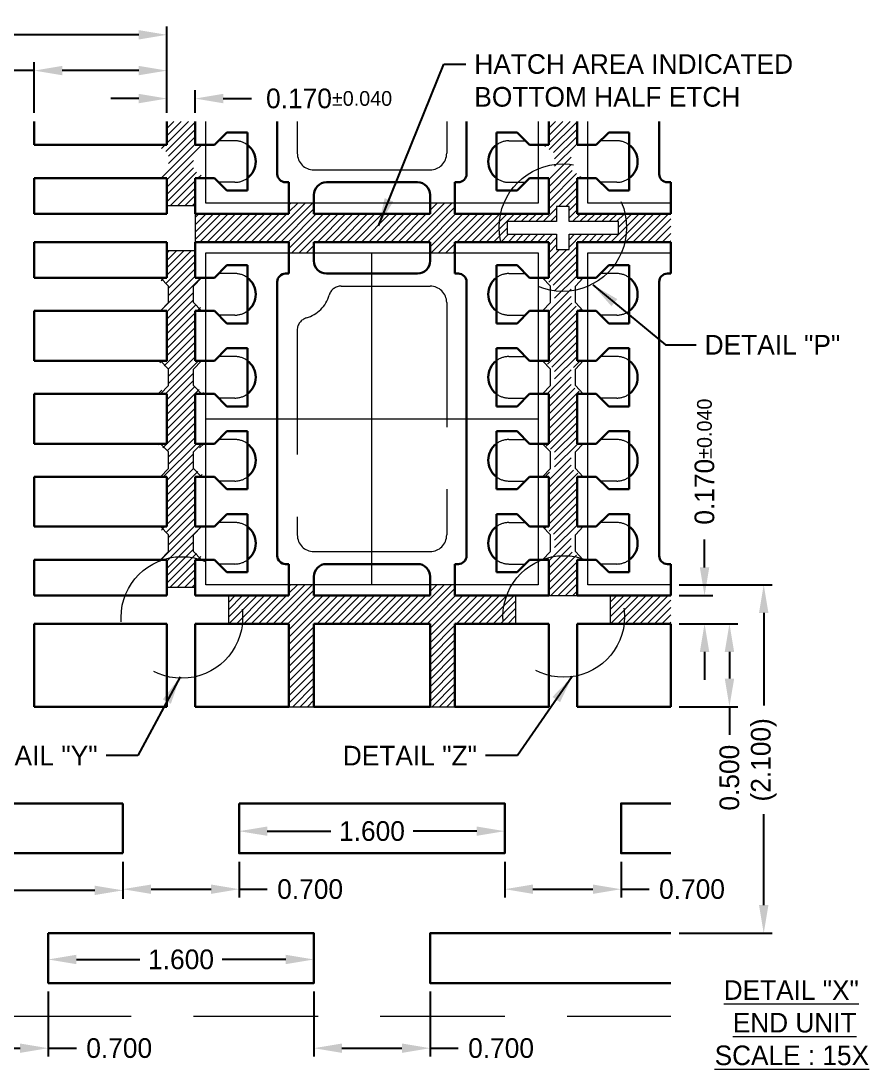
# Model space of a CAD drawing. Extents: x 1233.2 to 1248.2, y -290.9 to -284.5.
# Drawn here: x 1235.97 to 1241.08, y -290.85 to -284.54 of the extents above; entities that cross this region are included whole.
import ezdxf

# ---------------------------------------------------------------- set-up
doc = ezdxf.new("R2010")
doc.units = 0
doc.header["$LTSCALE"] = 3
doc.header["$MEASUREMENT"] = 0
for name, pattern in [('CENTER', [2, 1.25, -0.25, 0.25, -0.25]), ('HIDDEN', [0.375, 0.25, -0.125]), ('PHANTOM', [2.5, 1.25, -0.25, 0.25, -0.25, 0.25, -0.25])]:
    doc.linetypes.add(name, pattern=pattern)
for name, color, linetype, lineweight in [('CLIN', 1, 'CENTER', 15), ('DETAIL', 6, 'HIDDEN', 15), ('DIM', 4, 'Continuous', 13), ('FULL METAL', 33, 'HIDDEN', 15), ('HATCH', 8, 'Continuous', 5), ('HIDN', 6, 'HIDDEN', 15), ('HIDN2', 3, 'HIDDEN', 15), ('OBJ1', 7, 'Continuous', 30), ('OBJ2', 30, 'Continuous', 30), ('OBJ3', 40, 'Continuous', 30), ('OBJ4', 7, 'Continuous', 30), ('PHANTOM', 5, 'PHANTOM', 15), ('SAW', 2, 'HIDDEN', 15), ('TEXT', 2, 'Continuous', 20)]:
    doc.layers.add(name, color=color, linetype=linetype, lineweight=lineweight)
doc.dimstyles.new('3DEC X 15', dxfattribs={"dimscale": 0.066667, "dimtxt": 1.778, "dimasz": 2.54, "dimexe": 0.762, "dimexo": 0.762, "dimgap": 0.762, "dimtad": 0, "dimdec": 3, "dimzin": 0, "dimdsep": 46, "dimtxsty": 'Standard', "dimcen": 0, "dimadec": 0, "dimazin": 0, "dimtfac": 1, "dimtdec": 3, "dimtofl": 0, "dimtmove": 0, "dimatfit": 3, "dimfxl": 1, "dimtolj": 1, "dimtzin": 0, "dimarcsym": 0})

# ---------------------------------------------------------------- blocks, each defined once
blk = doc.blocks.new('*D0')
at = {"layer": 'Defpoints', "color": 0, "transparency": 16777216}
for p in [(1673.5739, -373.9893), (1673.4039, -374.1269), (1673.5739, -374.1269)]:
    blk.add_point(p, dxfattribs=at)
at = {"layer": 'DIM', "color": 0, "lineweight": -2, "transparency": 16777216}
for p, q in [((1673.4039, -374.0761), (1673.4039, -373.9385)), ((1673.5739, -374.0761), (1673.5739, -373.9385)), ((1673.2346, -373.9893), (1673.0653, -373.9893)), ((1673.7433, -373.9893), (1673.9126, -373.9893))]:
    blk.add_line(p, q, dxfattribs=at)
at = {"layer": 'DIM', "color": 0, "transparency": 16777216}
for points in [[(1673.2346, -373.961), (1673.2346, -374.0175), (1673.4039, -373.9893)], [(1673.7433, -373.961), (1673.7433, -374.0175), (1673.5739, -373.9893)]]:
    blk.add_solid(points, dxfattribs=at)
at = {"layer": 'DIM', "color": 0, "transparency": 16777216, "insert": (1674.3807, -373.9893), "char_height": 0.118533, "attachment_point": 5}
blk.add_mtext('\\A1;0.170{\\H0.088900;±0.040}', dxfattribs=at)
blk = doc.blocks.new('*D1')
at = {"layer": 'Defpoints', "color": 0, "transparency": 16777216}
for p in [(1672.6039, -373.8208), (1672.6039, -374.1269), (1673.4039, -374.1269)]:
    blk.add_point(p, dxfattribs=at)
at = {"layer": 'DIM', "color": 0, "lineweight": -2, "transparency": 16777216}
for p, q in [((1672.6039, -374.0761), (1672.6039, -373.77)), ((1673.4039, -374.0761), (1673.4039, -373.77)), ((1672.6039, -373.8208), (1672.4346, -373.8208)), ((1673.2346, -373.8208), (1672.7733, -373.8208))]:
    blk.add_line(p, q, dxfattribs=at)
at = {"layer": 'DIM', "color": 0, "transparency": 16777216}
for points in [[(1672.7733, -373.7926), (1672.7733, -373.849), (1672.6039, -373.8208)], [(1673.2346, -373.7926), (1673.2346, -373.849), (1673.4039, -373.8208)]]:
    blk.add_solid(points, dxfattribs=at)
at = {"layer": 'DIM', "color": 0, "transparency": 16777216, "insert": (1672.1764, -373.8208), "char_height": 0.11853, "attachment_point": 5}
blk.add_mtext('\\A1;0.800', dxfattribs=at)
blk = doc.blocks.new('*D2')
at = {"layer": 'Defpoints', "color": 0, "transparency": 16777216}
for p in [(1670.6889, -373.6051), (1670.6889, -374.1269), (1673.4039, -374.1269)]:
    blk.add_point(p, dxfattribs=at)
at = {"layer": 'DIM', "color": 0, "lineweight": -2, "transparency": 16777216}
for p, q in [((1670.6889, -374.0761), (1670.6889, -373.5543)), ((1673.4039, -374.0761), (1673.4039, -373.5543)), ((1670.8583, -373.6051), (1671.6993, -373.6051)), ((1673.2346, -373.6051), (1672.3936, -373.6051))]:
    blk.add_line(p, q, dxfattribs=at)
at = {"layer": 'DIM', "color": 0, "transparency": 16777216}
for points in [[(1670.8583, -373.5769), (1670.8583, -373.6334), (1670.6889, -373.6051)], [(1673.2346, -373.5769), (1673.2346, -373.6334), (1673.4039, -373.6051)]]:
    blk.add_solid(points, dxfattribs=at)
at = {"layer": 'DIM', "color": 0, "transparency": 16777216, "insert": (1672.0464, -373.6051), "char_height": 0.118533, "attachment_point": 5}
blk.add_mtext('\\A1;(2.715)', dxfattribs=at)
blk = doc.blocks.new('*D3')
at = {"layer": 'Defpoints', "color": 0, "transparency": 16777216}
for p in [(1676.4389, -376.9841), (1676.642, -376.9841), (1676.4389, -377.1541)]:
    blk.add_point(p, dxfattribs=at)
at = {"layer": 'DIM', "color": 0, "lineweight": -2, "transparency": 16777216}
for p, q in [((1676.642, -376.8147), (1676.642, -376.6454)), ((1676.4897, -376.9841), (1676.6928, -376.9841)), ((1676.4897, -377.1541), (1676.6928, -377.1541)), ((1676.642, -377.3234), (1676.642, -377.4927))]:
    blk.add_line(p, q, dxfattribs=at)
at = {"layer": 'DIM', "color": 0, "transparency": 16777216}
for points in [[(1676.6138, -376.8147), (1676.6703, -376.8147), (1676.642, -376.9841)], [(1676.6138, -377.3234), (1676.6703, -377.3234), (1676.642, -377.1541)]]:
    blk.add_solid(points, dxfattribs=at)
at = {"layer": 'DIM', "color": 0, "transparency": 16777216, "insert": (1676.642, -376.1772), "char_height": 0.118533, "attachment_point": 5, "rotation": 90}
blk.add_mtext('\\A1;0.170{\\H0.088900;±0.040}', dxfattribs=at)
blk = doc.blocks.new('*D4')
at = {"layer": 'Defpoints', "color": 0, "transparency": 16777216}
for p in [(1676.4389, -377.1541), (1676.792, -377.1541), (1676.4389, -377.6541)]:
    blk.add_point(p, dxfattribs=at)
at = {"layer": 'DIM', "color": 0, "lineweight": -2, "transparency": 16777216}
for p, q in [((1676.4897, -377.1541), (1676.8428, -377.1541)), ((1676.792, -377.3234), (1676.792, -377.4847)), ((1676.4897, -377.6541), (1676.8428, -377.6541)), ((1676.792, -377.6541), (1676.792, -377.8234))]:
    blk.add_line(p, q, dxfattribs=at)
at = {"layer": 'DIM', "color": 0, "transparency": 16777216}
for points in [[(1676.7638, -377.3234), (1676.8203, -377.3234), (1676.792, -377.1541)], [(1676.7638, -377.4847), (1676.8203, -377.4847), (1676.792, -377.6541)]]:
    blk.add_solid(points, dxfattribs=at)
at = {"layer": 'DIM', "color": 0, "transparency": 16777216, "insert": (1676.792, -378.0816), "char_height": 0.11853, "attachment_point": 5, "rotation": 90}
blk.add_mtext('\\A1;0.500', dxfattribs=at)
blk = doc.blocks.new('*D5')
at = {"layer": 'Defpoints', "color": 0, "transparency": 16777216}
for p in [(1676.4389, -376.9191), (1676.4389, -379.0191), (1676.9984, -379.0191)]:
    blk.add_point(p, dxfattribs=at)
at = {"layer": 'DIM', "color": 0, "lineweight": -2, "transparency": 16777216}
for p, q in [((1676.4897, -376.9191), (1677.0492, -376.9191)), ((1676.9984, -377.0884), (1676.9984, -377.6467)), ((1676.9984, -378.8497), (1676.9984, -378.3015)), ((1676.4897, -379.0191), (1677.0492, -379.0191))]:
    blk.add_line(p, q, dxfattribs=at)
at = {"layer": 'DIM', "color": 0, "transparency": 16777216}
for points in [[(1676.9702, -377.0884), (1677.0267, -377.0884), (1676.9984, -376.9191)], [(1676.9702, -378.8497), (1677.0267, -378.8497), (1676.9984, -379.0191)]]:
    blk.add_solid(points, dxfattribs=at)
at = {"layer": 'DIM', "color": 0, "transparency": 16777216, "insert": (1676.9984, -377.9741), "char_height": 0.118533, "attachment_point": 5, "rotation": 90}
blk.add_mtext('\\A1;(2.100)', dxfattribs=at)
blk = doc.blocks.new('*D6')
at = {"layer": 'Defpoints', "color": 0, "transparency": 16777216}
for p in [(1675.4389, -378.4039), (1673.8389, -378.5371), (1675.4389, -378.5371)]:
    blk.add_point(p, dxfattribs=at)
at = {"layer": 'DIM', "color": 0, "lineweight": -2, "transparency": 16777216}
for p, q in [((1673.8389, -378.4863), (1673.8389, -378.3531)), ((1675.4389, -378.4863), (1675.4389, -378.3531)), ((1674.0083, -378.4039), (1674.3906, -378.4039)), ((1675.2696, -378.4039), (1674.8873, -378.4039))]:
    blk.add_line(p, q, dxfattribs=at)
at = {"layer": 'DIM', "color": 0, "transparency": 16777216}
for points in [[(1674.0083, -378.3757), (1674.0083, -378.4321), (1673.8389, -378.4039)], [(1675.2696, -378.3757), (1675.2696, -378.4321), (1675.4389, -378.4039)]]:
    blk.add_solid(points, dxfattribs=at)
at = {"layer": 'DIM', "color": 0, "transparency": 16777216, "insert": (1674.6389, -378.4039), "char_height": 0.11853, "attachment_point": 5}
blk.add_mtext('\\A1;1.600', dxfattribs=at)
blk = doc.blocks.new('*D7')
at = {"layer": 'Defpoints', "color": 0, "transparency": 16777216}
for p in [(1673.1389, -378.5371), (1673.8389, -378.5371), (1673.8389, -378.7536)]:
    blk.add_point(p, dxfattribs=at)
at = {"layer": 'DIM', "color": 0, "lineweight": -2, "transparency": 16777216}
for p, q in [((1673.1389, -378.5879), (1673.1389, -378.8044)), ((1673.8389, -378.5879), (1673.8389, -378.8044)), ((1673.3083, -378.7536), (1673.6696, -378.7536)), ((1673.8389, -378.7536), (1674.0083, -378.7536))]:
    blk.add_line(p, q, dxfattribs=at)
at = {"layer": 'DIM', "color": 0, "transparency": 16777216}
for points in [[(1673.3083, -378.7254), (1673.3083, -378.7818), (1673.1389, -378.7536)], [(1673.6696, -378.7254), (1673.6696, -378.7818), (1673.8389, -378.7536)]]:
    blk.add_solid(points, dxfattribs=at)
at = {"layer": 'DIM', "color": 0, "transparency": 16777216, "insert": (1674.2665, -378.7536), "char_height": 0.11853, "attachment_point": 5}
blk.add_mtext('\\A1;0.700', dxfattribs=at)
blk = doc.blocks.new('*D8')
at = {"layer": 'Defpoints', "color": 0, "transparency": 16777216}
for p in [(1675.4389, -378.5371), (1676.1389, -378.5371), (1675.4389, -378.7536)]:
    blk.add_point(p, dxfattribs=at)
at = {"layer": 'DIM', "color": 0, "lineweight": -2, "transparency": 16777216}
for p, q in [((1675.4389, -378.5879), (1675.4389, -378.8044)), ((1676.1389, -378.5879), (1676.1389, -378.8044)), ((1675.6083, -378.7536), (1675.9696, -378.7536)), ((1676.1389, -378.7536), (1676.3083, -378.7536))]:
    blk.add_line(p, q, dxfattribs=at)
at = {"layer": 'DIM', "color": 0, "transparency": 16777216}
for points in [[(1675.6083, -378.7254), (1675.6083, -378.7818), (1675.4389, -378.7536)], [(1675.9696, -378.7254), (1675.9696, -378.7818), (1676.1389, -378.7536)]]:
    blk.add_solid(points, dxfattribs=at)
at = {"layer": 'DIM', "color": 0, "transparency": 16777216, "insert": (1676.5665, -378.7536), "char_height": 0.11853, "attachment_point": 5}
blk.add_mtext('\\A1;0.700', dxfattribs=at)
blk = doc.blocks.new('*D9')
at = {"layer": 'Defpoints', "color": 0, "transparency": 16777216}
for p in [(1671.1709, -378.5371), (1673.1389, -378.5371), (1671.1709, -378.7605)]:
    blk.add_point(p, dxfattribs=at)
at = {"layer": 'DIM', "color": 0, "lineweight": -2, "transparency": 16777216}
for p, q in [((1671.1709, -378.5879), (1671.1709, -378.8113)), ((1673.1389, -378.5879), (1673.1389, -378.8113)), ((1671.3403, -378.7605), (1671.8834, -378.7605)), ((1672.9696, -378.7605), (1672.4196, -378.7605))]:
    blk.add_line(p, q, dxfattribs=at)
at = {"layer": 'DIM', "color": 0, "transparency": 16777216}
for points in [[(1671.3403, -378.7323), (1671.3403, -378.7887), (1671.1709, -378.7605)], [(1672.9696, -378.7323), (1672.9696, -378.7887), (1673.1389, -378.7605)]]:
    blk.add_solid(points, dxfattribs=at)
at = {"layer": 'DIM', "color": 0, "transparency": 16777216, "insert": (1672.1515, -378.7605), "char_height": 0.11853, "attachment_point": 5}
blk.add_mtext('\\A1;1.968', dxfattribs=at)
blk = doc.blocks.new('*D14')
at = {"layer": 'Defpoints', "color": 0, "transparency": 16777216}
for p in [(1674.2889, -379.1771), (1672.6889, -379.3191), (1674.2889, -379.3191)]:
    blk.add_point(p, dxfattribs=at)
at = {"layer": 'DIM', "color": 0, "lineweight": -2, "transparency": 16777216}
for p, q in [((1672.6889, -379.2683), (1672.6889, -379.1263)), ((1672.8583, -379.1771), (1673.2406, -379.1771)), ((1674.1196, -379.1771), (1673.7373, -379.1771)), ((1674.2889, -379.2683), (1674.2889, -379.1263))]:
    blk.add_line(p, q, dxfattribs=at)
at = {"layer": 'DIM', "color": 0, "transparency": 16777216}
for points in [[(1672.8583, -379.1489), (1672.8583, -379.2053), (1672.6889, -379.1771)], [(1674.1196, -379.1489), (1674.1196, -379.2053), (1674.2889, -379.1771)]]:
    blk.add_solid(points, dxfattribs=at)
at = {"layer": 'DIM', "color": 0, "transparency": 16777216, "insert": (1673.4889, -379.1771), "char_height": 0.11853, "attachment_point": 5}
blk.add_mtext('\\A1;1.600', dxfattribs=at)
blk = doc.blocks.new('*D15')
at = {"layer": 'Defpoints', "color": 0, "transparency": 16777216}
for p in [(1671.9889, -379.3191), (1672.6889, -379.3191), (1672.6889, -379.7117)]:
    blk.add_point(p, dxfattribs=at)
at = {"layer": 'DIM', "color": 0, "lineweight": -2, "transparency": 16777216}
for p, q in [((1671.9889, -379.3699), (1671.9889, -379.7625)), ((1672.6889, -379.3699), (1672.6889, -379.7625)), ((1672.1583, -379.7117), (1672.5196, -379.7117)), ((1672.6889, -379.7117), (1672.8583, -379.7117))]:
    blk.add_line(p, q, dxfattribs=at)
at = {"layer": 'DIM', "color": 0, "transparency": 16777216}
for points in [[(1672.1583, -379.6835), (1672.1583, -379.7399), (1671.9889, -379.7117)], [(1672.5196, -379.6835), (1672.5196, -379.7399), (1672.6889, -379.7117)]]:
    blk.add_solid(points, dxfattribs=at)
at = {"layer": 'DIM', "color": 0, "transparency": 16777216, "insert": (1673.1165, -379.7117), "char_height": 0.11853, "attachment_point": 5}
blk.add_mtext('\\A1;0.700', dxfattribs=at)
blk = doc.blocks.new('*D16')
at = {"layer": 'Defpoints', "color": 0, "transparency": 16777216}
for p in [(1674.2889, -379.3191), (1674.9889, -379.3191), (1674.9889, -379.7117)]:
    blk.add_point(p, dxfattribs=at)
at = {"layer": 'DIM', "color": 0, "lineweight": -2, "transparency": 16777216}
for p, q in [((1674.2889, -379.3699), (1674.2889, -379.7625)), ((1674.9889, -379.3699), (1674.9889, -379.7625)), ((1674.4583, -379.7117), (1674.8196, -379.7117)), ((1674.9889, -379.7117), (1675.1583, -379.7117))]:
    blk.add_line(p, q, dxfattribs=at)
at = {"layer": 'DIM', "color": 0, "transparency": 16777216}
for points in [[(1674.4583, -379.6835), (1674.4583, -379.7399), (1674.2889, -379.7117)], [(1674.8196, -379.6835), (1674.8196, -379.7399), (1674.9889, -379.7117)]]:
    blk.add_solid(points, dxfattribs=at)
at = {"layer": 'DIM', "color": 0, "transparency": 16777216, "insert": (1675.4165, -379.7117), "char_height": 0.11853, "attachment_point": 5}
blk.add_mtext('\\A1;0.700', dxfattribs=at)

msp = doc.modelspace()

# ---------------------------------------------------------------- hatches: boundary and pattern name
at = {"layer": 'HATCH'}
h = msp.add_hatch(dxfattribs=at)
h.set_pattern_fill('ANSI31', color=256, scale=0.25)
h.set_pattern_definition([(45, (1242.321588, -275.42651), (-0.02209709, 0.02209709), [])])
h.paths.add_polyline_path([(1237.021, -285.1417), (1236.851, -285.1417), (1236.851, -285.2838), (1236.788, -285.2838), (1236.861, -285.3338), (1236.861, -285.4338), (1236.788, -285.4838), (1236.851, -285.4838), (1236.851, -285.6488), (1237.021, -285.6488), (1237.021, -285.4838), (1237.084, -285.4838), (1237.011, -285.4338), (1237.011, -285.3338), (1237.084, -285.2838), (1237.021, -285.2838)])
h.paths.add_polyline_path([(1239.886, -285.6988), (1239.321, -285.6988), (1239.321, -285.4838), (1239.359, -285.4838), (1239.286, -285.4338), (1239.286, -285.3338), (1239.359, -285.2838), (1239.321, -285.2838), (1239.321, -285.1417), (1239.151, -285.1417), (1239.151, -285.2838), (1239.113, -285.2838), (1239.186, -285.3338), (1239.186, -285.4338), (1239.113, -285.4838), (1239.151, -285.4838), (1239.151, -285.6988), (1238.586, -285.6988), (1238.586, -285.6338), (1238.436, -285.6338), (1238.436, -285.6988), (1237.736, -285.6988), (1237.736, -285.6338), (1237.586, -285.6338), (1237.586, -285.6988), (1237.021, -285.6988), (1237.021, -285.8688), (1237.586, -285.8688), (1237.586, -285.9338), (1237.736, -285.9338), (1237.736, -285.8688), (1238.436, -285.8688), (1238.436, -285.9338), (1238.586, -285.9338), (1238.586, -285.8688), (1239.151, -285.8688), (1239.151, -286.0838), (1239.113, -286.0838), (1239.186, -286.1338), (1239.186, -286.2338), (1239.113, -286.2838), (1239.151, -286.2838), (1239.151, -286.5838), (1239.113, -286.5838), (1239.186, -286.6338), (1239.186, -286.7338), (1239.113, -286.7838), (1239.151, -286.7838), (1239.151, -287.0838), (1239.113, -287.0838), (1239.186, -287.1338), (1239.186, -287.2338), (1239.113, -287.2838), (1239.151, -287.2838), (1239.151, -287.5838), (1239.113, -287.5838), (1239.186, -287.6338), (1239.186, -287.7338), (1239.113, -287.7838), (1239.151, -287.7838), (1239.151, -287.9988), (1239.321, -287.9988), (1239.321, -287.7838), (1239.359, -287.7838), (1239.286, -287.7338), (1239.286, -287.6338), (1239.359, -287.5838), (1239.321, -287.5838), (1239.321, -287.2838), (1239.359, -287.2838), (1239.286, -287.2338), (1239.286, -287.1338), (1239.359, -287.0838), (1239.321, -287.0838), (1239.321, -286.7838), (1239.359, -286.7838), (1239.286, -286.7338), (1239.286, -286.6338), (1239.359, -286.5838), (1239.321, -286.5838), (1239.321, -286.2838), (1239.359, -286.2838), (1239.286, -286.2338), (1239.286, -286.1338), (1239.359, -286.0838), (1239.321, -286.0838), (1239.321, -285.8688), (1239.886, -285.8688)])
h.paths.add_polyline_path([(1238.901, -285.7458), (1239.198, -285.7458), (1239.198, -285.6538), (1239.274, -285.6538), (1239.274, -285.7458), (1239.571, -285.7458), (1239.571, -285.8218), (1239.274, -285.8218), (1239.274, -285.9138), (1239.198, -285.9138), (1239.198, -285.8218), (1238.901, -285.8218)], flags=16)
h.paths.add_polyline_path([(1238.951, -287.9988), (1238.586, -287.9988), (1238.586, -287.9338), (1238.436, -287.9338), (1238.436, -287.9988), (1237.736, -287.9988), (1237.736, -287.9338), (1237.586, -287.9338), (1237.586, -287.9988), (1237.221, -287.9988), (1237.221, -288.1688), (1237.586, -288.1688), (1237.586, -288.6688), (1237.736, -288.6688), (1237.736, -288.1688), (1238.436, -288.1688), (1238.436, -288.6688), (1238.586, -288.6688), (1238.586, -288.1688), (1238.951, -288.1688)])
h.paths.add_polyline_path([(1239.886, -287.9988), (1239.521, -287.9988), (1239.521, -288.1688), (1239.886, -288.1688)])
h.paths.add_polyline_path([(1237.011, -287.6338), (1237.086, -287.5838), (1237.021, -287.5838), (1237.021, -287.2838), (1237.084, -287.2838), (1237.011, -287.2338), (1237.011, -287.1338), (1237.084, -287.0838), (1237.021, -287.0838), (1237.021, -286.7838), (1237.084, -286.7838), (1237.011, -286.7338), (1237.011, -286.6338), (1237.084, -286.5838), (1237.021, -286.5838), (1237.021, -286.2838), (1237.084, -286.2838), (1237.011, -286.2338), (1237.011, -286.1338), (1237.084, -286.0838), (1237.021, -286.0838), (1237.021, -285.9188), (1236.851, -285.9188), (1236.851, -286.0838), (1236.788, -286.0838), (1236.861, -286.1338), (1236.861, -286.2338), (1236.788, -286.2838), (1236.851, -286.2838), (1236.851, -286.5838), (1236.788, -286.5838), (1236.861, -286.6338), (1236.861, -286.7338), (1236.788, -286.7838), (1236.851, -286.7838), (1236.851, -287.0838), (1236.788, -287.0838), (1236.861, -287.1338), (1236.861, -287.2338), (1236.788, -287.2838), (1236.851, -287.2838), (1236.851, -287.5838), (1236.788, -287.5838), (1236.861, -287.6338), (1236.861, -287.7338), (1236.788, -287.7838), (1236.851, -287.7838), (1236.851, -287.9488), (1237.021, -287.9488), (1237.021, -287.7838), (1237.084, -287.7838), (1237.011, -287.7338)])

# ---------------------------------------------------------------- linework, layer by layer
at = {"layer": 'CLIN'}
for p, q in [((1238.086, -287.9338), (1238.086, -285.9338)), ((1237.086, -286.9338), (1239.086, -286.9338))]:
    msp.add_line(p, q, dxfattribs=at)
at = {"layer": 'DETAIL'}
for centre, radius in [((1239.2356, -285.7817), 0.3841), ((1236.9409, -288.131), 0.3663), ((1239.2414, -288.1249), 0.3663)]:
    msp.add_circle(centre, radius, dxfattribs=at)
at = {"layer": 'FULL METAL'}
msp.add_lwpolyline([(1238.901, -285.8218), (1239.198, -285.8218), (1239.198, -285.9138), (1239.274, -285.9138), (1239.274, -285.8218), (1239.571, -285.8218), (1239.571, -285.7458), (1239.274, -285.7458), (1239.274, -285.6538), (1239.198, -285.6538), (1239.198, -285.7458), (1238.901, -285.7458)], close=True, dxfattribs=at)
at = {"layer": 'HIDN'}
for p, q in [((1237.636, -285.1417), (1237.636, -285.3338)), ((1238.536, -285.1417), (1238.536, -285.3338)), ((1237.261, -285.2588), (1237.162, -285.2588)), ((1238.911, -285.2588), (1239.01, -285.2588)), ((1239.561, -285.2588), (1239.462, -285.2588)), ((1237.736, -285.4338), (1238.436, -285.4338)), ((1237.261, -285.5088), (1237.162, -285.5088)), ((1238.911, -285.5088), (1239.01, -285.5088)), ((1239.561, -285.5088), (1239.462, -285.5088)), ((1237.261, -286.0588), (1237.162, -286.0588)), ((1238.911, -286.0588), (1239.01, -286.0588)), ((1239.561, -286.0588), (1239.462, -286.0588)), ((1237.9014, -286.1338), (1238.436, -286.1338)), ((1238.536, -286.2338), (1238.536, -287.6338)), ((1237.261, -286.3088), (1237.162, -286.3088)), ((1238.911, -286.3088), (1239.01, -286.3088)), ((1239.561, -286.3088), (1239.462, -286.3088)), ((1237.636, -286.3991), (1237.636, -287.6338)), ((1237.261, -286.5588), (1237.162, -286.5588)), ((1238.911, -286.5588), (1239.01, -286.5588)), ((1239.561, -286.5588), (1239.462, -286.5588)), ((1237.261, -286.8088), (1237.162, -286.8088)), ((1238.911, -286.8088), (1239.01, -286.8088)), ((1239.561, -286.8088), (1239.462, -286.8088)), ((1237.261, -287.0588), (1237.162, -287.0588)), ((1238.911, -287.0588), (1239.01, -287.0588)), ((1239.561, -287.0588), (1239.462, -287.0588)), ((1237.261, -287.3088), (1237.162, -287.3088)), ((1238.911, -287.3088), (1239.01, -287.3088)), ((1239.561, -287.3088), (1239.462, -287.3088)), ((1237.261, -287.5588), (1237.162, -287.5588)), ((1238.911, -287.5588), (1239.01, -287.5588)), ((1239.561, -287.5588), (1239.462, -287.5588)), ((1237.736, -287.7338), (1238.436, -287.7338)), ((1237.261, -287.8088), (1237.162, -287.8088)), ((1238.911, -287.8088), (1239.01, -287.8088)), ((1239.561, -287.8088), (1239.462, -287.8088)), ((1233.636, -290.5338), (1239.886, -290.5338))]:
    msp.add_line(p, q, dxfattribs=at)
for centre, radius, start, end in [((1237.261, -285.3838), 0.125, 53.1301, 90), ((1238.911, -285.3838), 0.125, 90, 126.8699), ((1239.561, -285.3838), 0.125, 53.1301, 90), ((1237.736, -285.3338), 0.1, 180, 270), ((1238.436, -285.3338), 0.1, 270, 0), ((1237.261, -285.3838), 0.125, 270, 306.8699), ((1238.911, -285.3838), 0.125, 233.1301, 270), ((1239.561, -285.3838), 0.125, 270, 306.8699), ((1237.261, -286.1838), 0.125, 53.1301, 90), ((1238.911, -286.1838), 0.125, 90, 126.8699), ((1239.561, -286.1838), 0.125, 53.1301, 90), ((1237.9014, -286.2098), 0.076, 90, 164.01639), ((1238.436, -286.2338), 0.1, 0, 90), ((1237.636, -286.1338), 0.2, 285.98361, 344.01639), ((1237.261, -286.1838), 0.125, 270, 306.8699), ((1238.911, -286.1838), 0.125, 233.1301, 270), ((1239.561, -286.1838), 0.125, 270, 306.8699), ((1237.712, -286.3991), 0.076, 105.98361, 180), ((1237.261, -286.6838), 0.125, 53.1301, 90), ((1238.911, -286.6838), 0.125, 90, 126.8699), ((1239.561, -286.6838), 0.125, 53.1301, 90), ((1237.261, -286.6838), 0.125, 270, 306.8699), ((1238.911, -286.6838), 0.125, 233.1301, 270), ((1239.561, -286.6838), 0.125, 270, 306.8699), ((1237.261, -287.1838), 0.125, 53.1301, 90), ((1238.911, -287.1838), 0.125, 90, 126.8699), ((1239.561, -287.1838), 0.125, 53.1301, 90), ((1237.261, -287.1838), 0.125, 270, 306.8699), ((1238.911, -287.1838), 0.125, 233.1301, 270), ((1239.561, -287.1838), 0.125, 270, 306.8699), ((1237.261, -287.6838), 0.125, 53.1301, 90), ((1238.911, -287.6838), 0.125, 90, 126.8699), ((1239.561, -287.6838), 0.125, 53.1301, 90), ((1237.736, -287.6338), 0.1, 180, 270), ((1238.436, -287.6338), 0.1, 270, 0), ((1237.261, -287.6838), 0.125, 270, 306.8699), ((1238.911, -287.6838), 0.125, 233.1301, 270), ((1239.561, -287.6838), 0.125, 270, 306.8699)]:
    msp.add_arc(centre, radius, start, end, dxfattribs=at)
at = {"layer": 'HIDN2'}
for p, q in [((1236.851, -285.6488), (1237.021, -285.6488)), ((1237.021, -285.6988), (1237.021, -285.8688)), ((1236.851, -285.9188), (1237.021, -285.9188)), ((1236.851, -287.9488), (1237.021, -287.9488)), ((1237.221, -287.9988), (1237.221, -288.1688)), ((1238.951, -287.9988), (1238.951, -288.1688)), ((1239.151, -287.9988), (1239.321, -287.9988)), ((1239.521, -287.9988), (1239.521, -288.1688)), ((1237.586, -288.6688), (1237.736, -288.6688)), ((1238.436, -288.6688), (1238.586, -288.6688))]:
    msp.add_line(p, q, dxfattribs=at)
at = {"layer": 'OBJ1'}
for p, q in [((1236.586, -289.2518), (1234.918, -289.2518)), ((1236.586, -289.5518), (1236.586, -289.2518)), ((1234.618, -289.5518), (1236.586, -289.5518))]:
    msp.add_line(p, q, dxfattribs=at)
for points in [[(1237.286, -289.2518), (1238.886, -289.2518), (1238.886, -289.5518), (1237.286, -289.5518)], [(1236.136, -290.0338), (1237.736, -290.0338), (1237.736, -290.3338), (1236.136, -290.3338)]]:
    msp.add_lwpolyline(points, close=True, dxfattribs=at)
for points in [[(1239.886, -289.5518), (1239.586, -289.5518), (1239.586, -289.2518), (1239.886, -289.2518)], [(1239.886, -290.3338), (1238.436, -290.3338), (1238.436, -290.0338), (1239.886, -290.0338)]]:
    msp.add_lwpolyline(points, dxfattribs=at)
at = {"layer": 'OBJ2'}
for p, q in [((1237.516, -285.1417), (1237.516, -285.4588)), ((1238.656, -285.1417), (1238.656, -285.4588)), ((1239.816, -285.1417), (1239.816, -285.4588)), ((1237.137, -285.2838), (1237.212, -285.2088)), ((1237.336, -285.2088), (1237.212, -285.2088)), ((1237.336, -285.5588), (1237.336, -285.2088)), ((1238.836, -285.5588), (1238.836, -285.2088)), ((1238.836, -285.2088), (1238.96, -285.2088)), ((1239.035, -285.2838), (1238.96, -285.2088)), ((1239.437, -285.2838), (1239.512, -285.2088)), ((1239.636, -285.2088), (1239.512, -285.2088)), ((1239.636, -285.5588), (1239.636, -285.2088)), ((1237.137, -285.2838), (1237.086, -285.2838)), ((1239.035, -285.2838), (1239.086, -285.2838)), ((1239.437, -285.2838), (1239.386, -285.2838)), ((1237.137, -285.4838), (1237.086, -285.4838)), ((1237.137, -285.4838), (1237.212, -285.5588)), ((1237.566, -285.5088), (1237.586, -285.5088)), ((1237.586, -285.5088), (1237.586, -285.6338)), ((1237.812, -285.5088), (1238.36, -285.5088)), ((1238.586, -285.5088), (1238.586, -285.6338)), ((1238.586, -285.5088), (1238.61, -285.5088)), ((1238.606, -285.5088), (1238.586, -285.5088)), ((1239.035, -285.4838), (1238.96, -285.5588)), ((1239.035, -285.4838), (1239.086, -285.4838)), ((1239.437, -285.4838), (1239.386, -285.4838)), ((1239.437, -285.4838), (1239.512, -285.5588)), ((1239.866, -285.5088), (1239.886, -285.5088)), ((1239.886, -285.5088), (1239.886, -285.6338)), ((1237.336, -285.5588), (1237.212, -285.5588)), ((1237.736, -285.5848), (1237.736, -285.6338)), ((1238.436, -285.5848), (1238.436, -285.6338)), ((1238.836, -285.5588), (1238.96, -285.5588)), ((1239.636, -285.5588), (1239.512, -285.5588)), ((1237.586, -286.0588), (1237.586, -285.9338)), ((1237.736, -285.9828), (1237.736, -285.9338)), ((1238.436, -285.9828), (1238.436, -285.9338)), ((1238.586, -286.0588), (1238.586, -285.9338)), ((1239.886, -286.0588), (1239.886, -285.9338)), ((1237.137, -286.0838), (1237.212, -286.0088)), ((1237.336, -286.0088), (1237.212, -286.0088)), ((1237.336, -286.0088), (1237.336, -286.3588)), ((1238.836, -286.0088), (1238.836, -286.3588)), ((1238.836, -286.0088), (1238.96, -286.0088)), ((1239.035, -286.0838), (1238.96, -286.0088)), ((1239.437, -286.0838), (1239.512, -286.0088)), ((1239.636, -286.0088), (1239.512, -286.0088)), ((1239.636, -286.0088), (1239.636, -286.3588)), ((1237.137, -286.0838), (1237.086, -286.0838)), ((1237.566, -286.0588), (1237.586, -286.0588)), ((1237.812, -286.0588), (1238.36, -286.0588)), ((1238.586, -286.0588), (1238.61, -286.0588)), ((1238.606, -286.0588), (1238.586, -286.0588)), ((1239.035, -286.0838), (1239.086, -286.0838)), ((1239.437, -286.0838), (1239.386, -286.0838)), ((1239.866, -286.0588), (1239.886, -286.0588)), ((1237.516, -286.1088), (1237.516, -287.7588)), ((1238.656, -286.1088), (1238.656, -287.7588)), ((1239.816, -286.1088), (1239.816, -287.7588)), ((1237.137, -286.2838), (1237.086, -286.2838)), ((1237.137, -286.2838), (1237.212, -286.3588)), ((1239.035, -286.2838), (1238.96, -286.3588)), ((1239.035, -286.2838), (1239.086, -286.2838)), ((1239.437, -286.2838), (1239.386, -286.2838)), ((1239.437, -286.2838), (1239.512, -286.3588)), ((1237.336, -286.3588), (1237.212, -286.3588)), ((1238.836, -286.3588), (1238.96, -286.3588)), ((1239.636, -286.3588), (1239.512, -286.3588)), ((1237.137, -286.5838), (1237.212, -286.5088)), ((1237.336, -286.5088), (1237.212, -286.5088)), ((1237.336, -286.5088), (1237.336, -286.8588)), ((1238.836, -286.5088), (1238.836, -286.8588)), ((1238.836, -286.5088), (1238.96, -286.5088)), ((1239.035, -286.5838), (1238.96, -286.5088)), ((1239.437, -286.5838), (1239.512, -286.5088)), ((1239.636, -286.5088), (1239.512, -286.5088)), ((1239.636, -286.5088), (1239.636, -286.8588)), ((1237.137, -286.5838), (1237.086, -286.5838)), ((1239.035, -286.5838), (1239.086, -286.5838)), ((1239.437, -286.5838), (1239.386, -286.5838)), ((1237.137, -286.7838), (1237.086, -286.7838)), ((1237.137, -286.7838), (1237.212, -286.8588)), ((1239.035, -286.7838), (1238.96, -286.8588)), ((1239.035, -286.7838), (1239.086, -286.7838)), ((1239.437, -286.7838), (1239.386, -286.7838)), ((1239.437, -286.7838), (1239.512, -286.8588)), ((1237.336, -286.8588), (1237.212, -286.8588)), ((1238.836, -286.8588), (1238.96, -286.8588)), ((1239.636, -286.8588), (1239.512, -286.8588)), ((1237.137, -287.0838), (1237.212, -287.0088)), ((1237.336, -287.0088), (1237.212, -287.0088)), ((1237.336, -287.3588), (1237.336, -287.0088)), ((1238.836, -287.3588), (1238.836, -287.0088)), ((1238.836, -287.0088), (1238.96, -287.0088)), ((1239.035, -287.0838), (1238.96, -287.0088)), ((1239.437, -287.0838), (1239.512, -287.0088)), ((1239.636, -287.0088), (1239.512, -287.0088)), ((1239.636, -287.3588), (1239.636, -287.0088)), ((1237.137, -287.0838), (1237.086, -287.0838)), ((1239.035, -287.0838), (1239.086, -287.0838)), ((1239.437, -287.0838), (1239.386, -287.0838)), ((1237.137, -287.2838), (1237.086, -287.2838)), ((1237.137, -287.2838), (1237.212, -287.3588)), ((1239.035, -287.2838), (1238.96, -287.3588)), ((1239.035, -287.2838), (1239.086, -287.2838)), ((1239.437, -287.2838), (1239.386, -287.2838)), ((1239.437, -287.2838), (1239.512, -287.3588)), ((1237.336, -287.3588), (1237.212, -287.3588)), ((1238.836, -287.3588), (1238.96, -287.3588)), ((1239.636, -287.3588), (1239.512, -287.3588)), ((1237.137, -287.5838), (1237.212, -287.5088)), ((1237.336, -287.5088), (1237.212, -287.5088)), ((1237.336, -287.8588), (1237.336, -287.5088)), ((1238.836, -287.8588), (1238.836, -287.5088)), ((1238.836, -287.5088), (1238.96, -287.5088)), ((1239.035, -287.5838), (1238.96, -287.5088)), ((1239.437, -287.5838), (1239.512, -287.5088)), ((1239.636, -287.5088), (1239.512, -287.5088)), ((1239.636, -287.8588), (1239.636, -287.5088)), ((1237.137, -287.5838), (1237.086, -287.5838)), ((1239.035, -287.5838), (1239.086, -287.5838)), ((1239.437, -287.5838), (1239.386, -287.5838)), ((1237.137, -287.7838), (1237.086, -287.7838)), ((1237.137, -287.7838), (1237.212, -287.8588)), ((1239.035, -287.7838), (1238.96, -287.8588)), ((1239.035, -287.7838), (1239.086, -287.7838)), ((1239.437, -287.7838), (1239.386, -287.7838)), ((1239.437, -287.7838), (1239.512, -287.8588)), ((1237.336, -287.8588), (1237.212, -287.8588)), ((1237.566, -287.8088), (1237.586, -287.8088)), ((1237.586, -287.8088), (1237.586, -287.9338)), ((1237.812, -287.8088), (1238.36, -287.8088)), ((1238.586, -287.8088), (1238.61, -287.8088)), ((1238.586, -287.8088), (1238.586, -287.9338)), ((1238.606, -287.8088), (1238.586, -287.8088)), ((1238.836, -287.8588), (1238.96, -287.8588)), ((1239.636, -287.8588), (1239.512, -287.8588)), ((1239.866, -287.8088), (1239.886, -287.8088)), ((1239.886, -287.8088), (1239.886, -287.9338)), ((1237.736, -287.8848), (1237.736, -287.9338)), ((1238.436, -287.8848), (1238.436, -287.9338))]:
    msp.add_line(p, q, dxfattribs=at)
for centre, radius, start, end in [((1237.261, -285.3838), 0.125, 306.8699, 53.1301), ((1238.911, -285.3838), 0.125, 126.8699, 233.1301), ((1239.561, -285.3838), 0.125, 306.8699, 53.1301), ((1237.566, -285.4588), 0.05, 180, 270), ((1238.606, -285.4588), 0.05, 270, 0), ((1239.866, -285.4588), 0.05, 180, 270), ((1237.812, -285.5848), 0.076, 90, 180), ((1238.36, -285.5848), 0.076, 0, 90), ((1237.812, -285.9828), 0.076, 180, 270), ((1238.36, -285.9828), 0.076, 270, 0), ((1237.261, -286.1838), 0.125, 306.8699, 53.1301), ((1237.566, -286.1088), 0.05, 90, 180), ((1238.606, -286.1088), 0.05, 0, 90), ((1238.911, -286.1838), 0.125, 126.8699, 233.1301), ((1239.561, -286.1838), 0.125, 306.8699, 53.1301), ((1239.866, -286.1088), 0.05, 90, 180), ((1237.261, -286.6838), 0.125, 306.8699, 53.1301), ((1238.911, -286.6838), 0.125, 126.8699, 233.1301), ((1239.561, -286.6838), 0.125, 306.8699, 53.1301), ((1237.261, -287.1838), 0.125, 306.8699, 53.1301), ((1238.911, -287.1838), 0.125, 126.8699, 233.1301), ((1239.561, -287.1838), 0.125, 306.8699, 53.1301), ((1237.261, -287.6838), 0.125, 306.8699, 53.1301), ((1238.911, -287.6838), 0.125, 126.8699, 233.1301), ((1239.561, -287.6838), 0.125, 306.8699, 53.1301), ((1237.566, -287.7588), 0.05, 180, 270), ((1238.606, -287.7588), 0.05, 270, 0), ((1239.866, -287.7588), 0.05, 180, 270), ((1237.812, -287.8848), 0.076, 90, 180), ((1238.36, -287.8848), 0.076, 0, 90)]:
    msp.add_arc(centre, radius, start, end, dxfattribs=at)
at = {"layer": 'OBJ3'}
for p, q in [((1236.051, -285.1417), (1236.051, -285.2838)), ((1236.851, -285.2838), (1236.851, -285.1417)), ((1236.051, -285.2838), (1236.851, -285.2838)), ((1236.051, -285.4838), (1236.851, -285.4838)), ((1236.051, -285.4838), (1236.051, -285.6988)), ((1236.851, -285.6988), (1236.851, -285.4838)), ((1236.851, -285.6988), (1236.051, -285.6988)), ((1236.051, -285.8688), (1236.851, -285.8688)), ((1236.051, -285.8688), (1236.051, -286.0838)), ((1236.851, -286.0838), (1236.851, -285.8688)), ((1236.051, -286.0838), (1236.851, -286.0838)), ((1236.051, -286.2838), (1236.851, -286.2838)), ((1236.051, -286.2838), (1236.051, -286.5838)), ((1236.851, -286.5838), (1236.851, -286.2838)), ((1236.051, -286.5838), (1236.851, -286.5838)), ((1236.051, -286.7838), (1236.851, -286.7838)), ((1236.051, -286.7838), (1236.051, -287.0838)), ((1236.851, -287.0838), (1236.851, -286.7838)), ((1236.051, -287.0838), (1236.851, -287.0838)), ((1236.051, -287.2838), (1236.851, -287.2838)), ((1236.051, -287.2838), (1236.051, -287.5838)), ((1236.851, -287.5838), (1236.851, -287.2838)), ((1236.051, -287.5838), (1236.851, -287.5838)), ((1236.051, -287.7838), (1236.851, -287.7838)), ((1236.051, -287.7838), (1236.051, -287.9988)), ((1236.851, -287.9988), (1236.851, -287.7838)), ((1236.851, -287.9988), (1236.051, -287.9988)), ((1236.051, -288.1688), (1236.051, -288.6688)), ((1236.851, -288.1688), (1236.051, -288.1688)), ((1236.851, -288.1688), (1236.851, -288.6688)), ((1237.021, -288.1688), (1237.586, -288.1688)), ((1237.021, -288.6688), (1237.021, -288.1688)), ((1237.586, -288.6688), (1237.586, -288.1688)), ((1237.736, -288.1688), (1238.436, -288.1688)), ((1237.736, -288.6688), (1237.736, -288.1688)), ((1238.436, -288.6688), (1238.436, -288.1688)), ((1238.586, -288.1688), (1239.151, -288.1688)), ((1238.586, -288.6688), (1238.586, -288.1688)), ((1239.151, -288.6688), (1239.151, -288.1688)), ((1239.321, -288.1688), (1239.886, -288.1688)), ((1239.321, -288.6688), (1239.321, -288.1688)), ((1239.886, -288.6688), (1239.886, -288.1688)), ((1236.051, -288.6688), (1236.851, -288.6688)), ((1237.586, -288.6688), (1237.021, -288.6688)), ((1238.436, -288.6688), (1237.736, -288.6688)), ((1239.151, -288.6688), (1238.586, -288.6688)), ((1239.886, -288.6688), (1239.321, -288.6688))]:
    msp.add_line(p, q, dxfattribs=at)
at = {"layer": 'OBJ4'}
for p, q in [((1237.021, -285.2838), (1237.021, -285.1417)), ((1239.151, -285.2838), (1239.151, -285.1417)), ((1239.321, -285.2838), (1239.321, -285.1417)), ((1237.086, -285.2838), (1237.021, -285.2838)), ((1239.086, -285.2838), (1239.151, -285.2838)), ((1239.386, -285.2838), (1239.321, -285.2838)), ((1237.021, -285.6988), (1237.021, -285.4838)), ((1237.086, -285.4838), (1237.021, -285.4838)), ((1239.086, -285.4838), (1239.151, -285.4838)), ((1239.151, -285.6988), (1239.151, -285.4838)), ((1239.321, -285.6988), (1239.321, -285.4838)), ((1239.386, -285.4838), (1239.321, -285.4838)), ((1237.586, -285.6338), (1237.586, -285.6988)), ((1237.736, -285.6338), (1237.736, -285.6988)), ((1238.436, -285.6338), (1238.436, -285.6988)), ((1238.586, -285.6338), (1238.586, -285.6988)), ((1239.886, -285.6338), (1239.886, -285.6988)), ((1237.586, -285.6988), (1237.021, -285.6988)), ((1238.436, -285.6988), (1237.736, -285.6988)), ((1239.151, -285.6988), (1238.586, -285.6988)), ((1239.886, -285.6988), (1239.321, -285.6988)), ((1237.021, -285.8688), (1237.586, -285.8688)), ((1237.021, -286.0838), (1237.021, -285.8688)), ((1237.586, -285.9338), (1237.586, -285.8688)), ((1237.736, -285.8688), (1238.436, -285.8688)), ((1237.736, -285.9338), (1237.736, -285.8688)), ((1238.436, -285.9338), (1238.436, -285.8688)), ((1238.586, -285.8688), (1239.151, -285.8688)), ((1238.586, -285.9338), (1238.586, -285.8688)), ((1239.151, -286.0838), (1239.151, -285.8688)), ((1239.321, -285.8688), (1239.886, -285.8688)), ((1239.321, -286.0838), (1239.321, -285.8688)), ((1239.886, -285.9338), (1239.886, -285.8688)), ((1237.086, -286.0838), (1237.021, -286.0838)), ((1239.086, -286.0838), (1239.151, -286.0838)), ((1239.386, -286.0838), (1239.321, -286.0838)), ((1237.021, -286.5838), (1237.021, -286.2838)), ((1237.086, -286.2838), (1237.021, -286.2838)), ((1239.086, -286.2838), (1239.151, -286.2838)), ((1239.151, -286.5838), (1239.151, -286.2838)), ((1239.321, -286.5838), (1239.321, -286.2838)), ((1239.386, -286.2838), (1239.321, -286.2838)), ((1237.086, -286.5838), (1237.021, -286.5838)), ((1239.086, -286.5838), (1239.151, -286.5838)), ((1239.386, -286.5838), (1239.321, -286.5838)), ((1237.021, -287.0838), (1237.021, -286.7838)), ((1237.086, -286.7838), (1237.021, -286.7838)), ((1239.086, -286.7838), (1239.151, -286.7838)), ((1239.151, -287.0838), (1239.151, -286.7838)), ((1239.321, -287.0838), (1239.321, -286.7838)), ((1239.386, -286.7838), (1239.321, -286.7838)), ((1237.086, -287.0838), (1237.021, -287.0838)), ((1239.086, -287.0838), (1239.151, -287.0838)), ((1239.386, -287.0838), (1239.321, -287.0838)), ((1237.021, -287.5838), (1237.021, -287.2838)), ((1237.086, -287.2838), (1237.021, -287.2838)), ((1239.086, -287.2838), (1239.151, -287.2838)), ((1239.151, -287.5838), (1239.151, -287.2838)), ((1239.321, -287.5838), (1239.321, -287.2838)), ((1239.386, -287.2838), (1239.321, -287.2838)), ((1237.086, -287.5838), (1237.021, -287.5838)), ((1239.086, -287.5838), (1239.151, -287.5838)), ((1239.386, -287.5838), (1239.321, -287.5838)), ((1237.021, -287.9988), (1237.021, -287.7838)), ((1237.086, -287.7838), (1237.021, -287.7838)), ((1239.086, -287.7838), (1239.151, -287.7838)), ((1239.151, -287.9988), (1239.151, -287.7838)), ((1239.321, -287.9988), (1239.321, -287.7838)), ((1239.386, -287.7838), (1239.321, -287.7838)), ((1237.586, -287.9338), (1237.586, -287.9988)), ((1237.736, -287.9338), (1237.736, -287.9988)), ((1238.436, -287.9338), (1238.436, -287.9988)), ((1238.586, -287.9338), (1238.586, -287.9988)), ((1239.886, -287.9338), (1239.886, -287.9988)), ((1237.586, -287.9988), (1237.021, -287.9988)), ((1238.436, -287.9988), (1237.736, -287.9988)), ((1239.151, -287.9988), (1238.586, -287.9988)), ((1239.886, -287.9988), (1239.321, -287.9988))]:
    msp.add_line(p, q, dxfattribs=at)
at = {"layer": 'PHANTOM'}
for points in [[(1239.086, -285.1417), (1239.086, -285.6338), (1237.086, -285.6338), (1237.086, -285.1417)], [(1239.886, -285.6338), (1239.386, -285.6338), (1239.386, -285.1417)], [(1239.886, -287.9338), (1239.386, -287.9338), (1239.386, -285.9338), (1239.886, -285.9338)]]:
    msp.add_lwpolyline(points, dxfattribs=at)
msp.add_lwpolyline([(1237.086, -285.9338), (1239.086, -285.9338), (1239.086, -287.9338), (1237.086, -287.9338)], close=True, dxfattribs=at)
at = {"layer": 'SAW'}
for p, q in [((1236.861, -286.1338), (1236.813, -286.0838)), ((1237.011, -286.1338), (1237.059, -286.0838)), ((1239.161, -286.1338), (1239.113, -286.0838)), ((1239.311, -286.1338), (1239.359, -286.0838)), ((1236.861, -286.2338), (1236.861, -286.1338)), ((1237.011, -286.2338), (1237.011, -286.1338)), ((1239.161, -286.2338), (1239.161, -286.1338)), ((1239.311, -286.2338), (1239.311, -286.1338)), ((1236.861, -286.2338), (1236.813, -286.2838)), ((1237.011, -286.2338), (1237.059, -286.2838)), ((1239.161, -286.2338), (1239.113, -286.2838)), ((1239.311, -286.2338), (1239.359, -286.2838)), ((1236.861, -286.6338), (1236.813, -286.5838)), ((1237.011, -286.6338), (1237.059, -286.5838)), ((1239.161, -286.6338), (1239.113, -286.5838)), ((1239.311, -286.6338), (1239.359, -286.5838)), ((1236.861, -286.7338), (1236.861, -286.6338)), ((1237.011, -286.7338), (1237.011, -286.6338)), ((1239.161, -286.7338), (1239.161, -286.6338)), ((1239.311, -286.7338), (1239.311, -286.6338)), ((1236.861, -286.7338), (1236.813, -286.7838)), ((1237.011, -286.7338), (1237.059, -286.7838)), ((1239.161, -286.7338), (1239.113, -286.7838)), ((1239.311, -286.7338), (1239.359, -286.7838)), ((1236.861, -287.1338), (1236.813, -287.0838)), ((1237.011, -287.1338), (1237.059, -287.0838)), ((1239.161, -287.1338), (1239.113, -287.0838)), ((1239.311, -287.1338), (1239.359, -287.0838)), ((1236.861, -287.2338), (1236.861, -287.1338)), ((1237.011, -287.2338), (1237.011, -287.1338)), ((1239.161, -287.2338), (1239.161, -287.1338)), ((1239.311, -287.2338), (1239.311, -287.1338)), ((1236.861, -287.2338), (1236.813, -287.2838)), ((1237.011, -287.2338), (1237.059, -287.2838)), ((1239.161, -287.2338), (1239.113, -287.2838)), ((1239.311, -287.2338), (1239.359, -287.2838)), ((1236.861, -287.6338), (1236.813, -287.5838)), ((1237.011, -287.6338), (1237.059, -287.5838)), ((1239.161, -287.6338), (1239.113, -287.5838)), ((1239.311, -287.6338), (1239.359, -287.5838)), ((1236.861, -287.7338), (1236.861, -287.6338)), ((1237.011, -287.7338), (1237.011, -287.6338)), ((1239.161, -287.7338), (1239.161, -287.6338)), ((1239.311, -287.7338), (1239.311, -287.6338)), ((1236.861, -287.7338), (1236.813, -287.7838)), ((1237.011, -287.7338), (1237.059, -287.7838)), ((1239.161, -287.7338), (1239.113, -287.7838)), ((1239.311, -287.7338), (1239.359, -287.7838))]:
    msp.add_line(p, q, dxfattribs=at)

# ---------------------------------------------------------------- texts
at = {"layer": 'DIM'}
for s, insert, char_height, attachment_point in [('HATCH AREA INDICATED\\PBOTTOM HALF ETCH', (1238.7024, -284.7367), 0.118533, 1), ('DETAIL "P"', (1240.0895, -286.4284), 0.11853, 1), ('DETAIL "Y"', (1236.4334, -289.0227), 0.11853, 9), ('DETAIL "Z"', (1238.7184, -289.0227), 0.11853, 9)]:
    msp.add_mtext(s, dxfattribs=dict(at, insert=insert, char_height=char_height, attachment_point=attachment_point))
at = {"layer": 'TEXT'}
for s, p in [('%%UDETAIL "X"', (1240.2047, -290.4351)), ('%%UEND UNIT', (1240.2594, -290.6318)), ('%%USCALE : 15X', (1240.15, -290.8285))]:
    msp.add_text(s, height=0.118, dxfattribs=at).set_placement(p)

# ---------------------------------------------------------------- dimensions: what is measured, and where the dimension line sits
at = {"layer": 'DIM'}
dim = msp.add_linear_dim(base=(1234.136, -284.6199), p1=(1236.851, -285.1417), p2=(1234.136, -285.1417), text='(<>)', dimstyle='3DEC X 15', dxfattribs=at)
dim.commit()
dim.dimension.update_dxf_attribs({"geometry": '*D2', "text_midpoint": (1235.4935, -284.6199), "insert": (-436.5529, 88.9852)})
for base, p1, p2, picture, middle in [((1236.051, -284.8355), (1236.851, -285.1417), (1236.051, -285.1417), '*D1', (1235.6235, -284.8355)), ((1234.618, -289.7753), (1236.586, -289.5518), (1234.618, -289.5518), '*D9', (1235.5986, -289.7753)), ((1237.286, -289.7683), (1236.586, -289.5518), (1237.286, -289.5518), '*D7', (1237.7136, -289.7683)), ((1238.886, -289.7683), (1239.586, -289.5518), (1238.886, -289.5518), '*D8', (1240.0136, -289.7683)), ((1236.136, -290.7265), (1235.436, -290.3338), (1236.136, -290.3338), '*D15', (1236.5636, -290.7265)), ((1238.436, -290.7265), (1237.736, -290.3338), (1238.436, -290.3338), '*D16', (1238.8636, -290.7265))]:
    dim = msp.add_linear_dim(base=base, p1=p1, p2=p2, dimstyle='3DEC X 15', dxfattribs=at)
    dim.commit()
    dim.dimension.update_dxf_attribs({"geometry": picture, "text_midpoint": middle, "dimtype": 128, "insert": (-436.5529, 88.9852)})
dim = msp.add_linear_dim(base=(1237.021, -285.004), p1=(1236.851, -285.1417), p2=(1237.021, -285.1417), dimstyle='3DEC X 15', override={"dimgap": 0.762, "dimtol": 1, "dimlim": 0, "dimtp": 0.04, "dimtm": 0.04, "dimtfac": 0.75}, dxfattribs=at)
dim.commit()
dim.dimension.update_dxf_attribs({"geometry": '*D0', "text_midpoint": (1237.8278, -285.004), "insert": (-436.5529, 88.9852)})
dim = msp.add_linear_dim(base=(1240.0891, -287.9988), p1=(1239.886, -288.1688), p2=(1239.886, -287.9988), angle=90, dimstyle='3DEC X 15', override={"dimtol": 1, "dimtp": 0.04, "dimtm": 0.04, "dimtfac": 0.75}, dxfattribs=at)
dim.commit()
dim.dimension.update_dxf_attribs({"geometry": '*D3', "text_midpoint": (1240.0891, -287.192), "insert": (-436.5529, 88.9852)})
dim = msp.add_linear_dim(base=(1240.4455, -290.0338), p1=(1239.886, -287.9338), p2=(1239.886, -290.0338), angle=90, text='(<>)', dimstyle='3DEC X 15', dxfattribs=at)
dim.commit()
dim.dimension.update_dxf_attribs({"geometry": '*D5', "text_midpoint": (1240.4455, -288.9888), "dimtype": 128, "insert": (-436.5529, 88.9852)})
dim = msp.add_linear_dim(base=(1240.2391, -288.1688), p1=(1239.886, -288.6688), p2=(1239.886, -288.1688), angle=90, dimstyle='3DEC X 15', dxfattribs=at)
dim.commit()
dim.dimension.update_dxf_attribs({"geometry": '*D4', "text_midpoint": (1240.2391, -289.0964), "dimtype": 128, "insert": (-436.5529, 88.9852)})
for base, p1, p2, picture, middle in [((1238.886, -289.4187), (1237.286, -289.5518), (1238.886, -289.5518), '*D6', (1238.086, -289.4187)), ((1237.736, -290.1919), (1236.136, -290.3338), (1237.736, -290.3338), '*D14', (1236.936, -290.1919))]:
    dim = msp.add_linear_dim(base=base, p1=p1, p2=p2, dimstyle='3DEC X 15', dxfattribs=at)
    dim.commit()
    dim.dimension.update_dxf_attribs({"geometry": picture, "text_midpoint": middle, "insert": (-436.5529, 88.9852)})

# ---------------------------------------------------------------- leaders
at = {"layer": 'DIM', "annotation_type": 0, "has_hookline": 1, "hookline_direction": 1}
for points, text_width in [([(1238.1249, -285.7715), (1238.5182, -284.796), (1238.6516, -284.796)], 2.2521), ([(1239.4155, -286.1263), (1239.854, -286.4877), (1240.0387, -286.4877)], 1.0273), ([(1236.9304, -288.4885), (1236.6765, -288.9634), (1236.4842, -288.9634)], 1.0273), ([(1239.2924, -288.4867), (1238.9616, -288.9634), (1238.7692, -288.9634)], 1.0273)]:
    msp.add_leader(points, dimstyle='3DEC X 15', override={"dimgap": 0.762, "dimtad": 0}, dxfattribs=dict(at, text_width=text_width))

doc.saveas('drawing.dxf')
